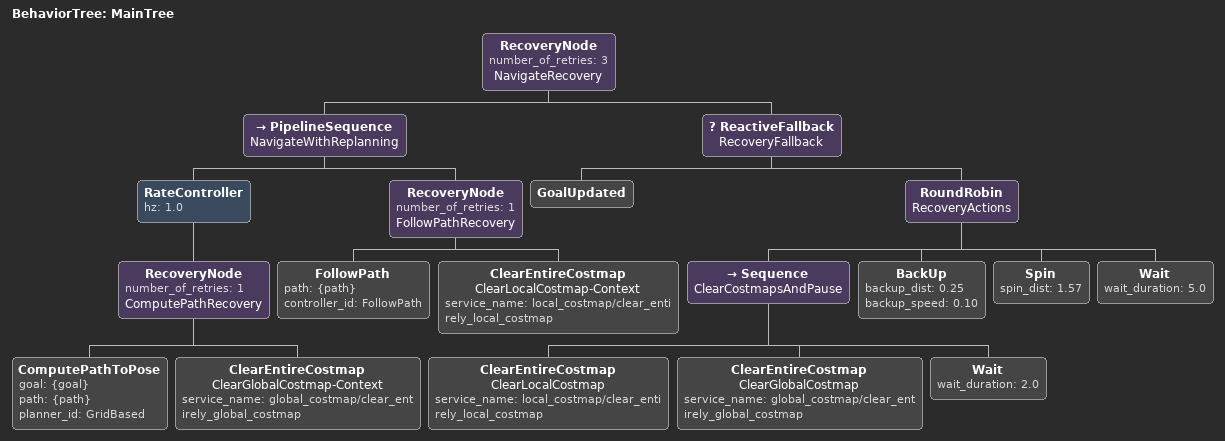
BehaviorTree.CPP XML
<!--
  synQ-AMR Custom Behavior Tree:
  Navigate with Rate-Controlled Replanning and Tiered Multi-Stage Recovery
-->
<root main_tree_to_execute="MainTree">
  <BehaviorTree ID="MainTree">
    <RecoveryNode number_of_retries="3" name="NavigateRecovery">
      <PipelineSequence name="NavigateWithReplanning">
        <RateController hz="1.0">
          <RecoveryNode number_of_retries="1" name="ComputePathRecovery">
            <ComputePathToPose goal="{goal}" path="{path}" planner_id="GridBased"/>
            <ClearEntireCostmap name="ClearGlobalCostmap-Context" service_name="global_costmap/clear_entirely_global_costmap"/>
          </RecoveryNode>
        </RateController>
        <RecoveryNode number_of_retries="1" name="FollowPathRecovery">
          <FollowPath path="{path}" controller_id="FollowPath"/>
          <ClearEntireCostmap name="ClearLocalCostmap-Context" service_name="local_costmap/clear_entirely_local_costmap"/>
        </RecoveryNode>
      </PipelineSequence>
      <ReactiveFallback name="RecoveryFallback">
        <GoalUpdated/>
        <RoundRobin name="RecoveryActions">
          <Sequence name="ClearCostmapsAndPause">
            <ClearEntireCostmap name="ClearLocalCostmap" service_name="local_costmap/clear_entirely_local_costmap"/>
            <ClearEntireCostmap name="ClearGlobalCostmap" service_name="global_costmap/clear_entirely_global_costmap"/>
            <Wait wait_duration="2.0"/>
          </Sequence>
          <BackUp backup_dist="0.25" backup_speed="0.10"/>
          <Spin spin_dist="1.57"/>
          <Wait wait_duration="5.0"/>
        </RoundRobin>
      </ReactiveFallback>
    </RecoveryNode>
  </BehaviorTree>
</root>
